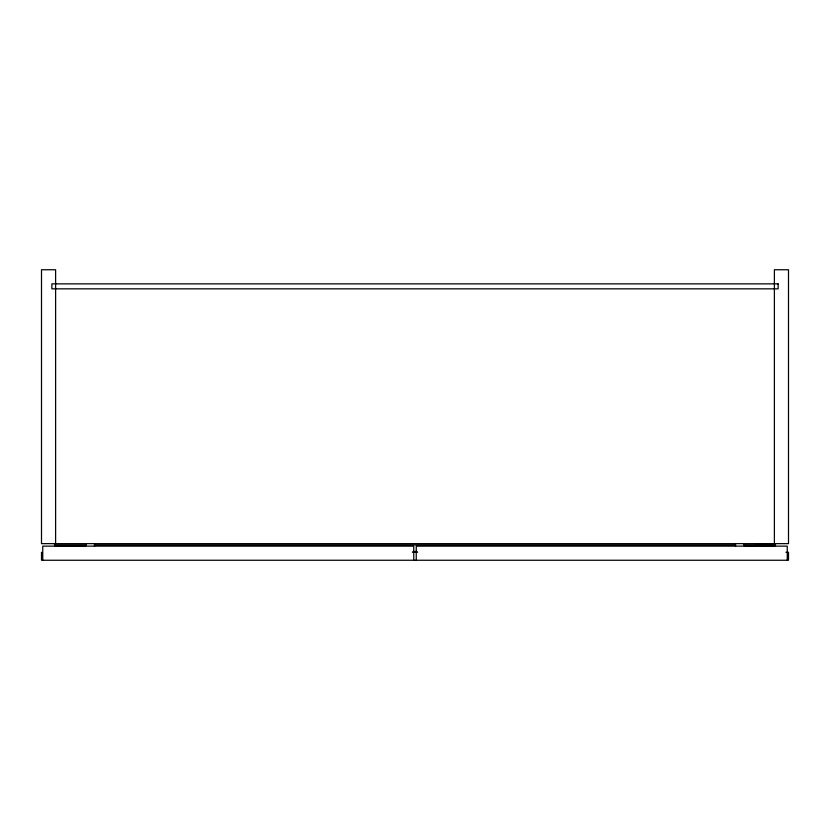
<?xml version="1.0" encoding="UTF-8"?>
<svg xmlns="http://www.w3.org/2000/svg" width="830" height="830" viewBox="0 0 830 830"><rect width="100%" height="100%" fill="white"/><g stroke="black" fill="none" stroke-linecap="round" stroke-linejoin="round"><path stroke-width="1.25" d="M774.795 545.756L775.594 544.957L743.535 544.957L744.344 545.756L774.795 545.756L774.795 544.957M755.725 543.847L772.128 543.847M94.475 544.957L735.525 544.957M55.205 545.756L85.656 545.756L86.465 544.957L54.407 544.957L55.205 545.756L55.205 544.957M413.06 551.483L416.94 551.483M412.406 552.282L417.594 552.282M785.906 552.282L788.5 552.282L788.5 560.25L41.5 560.25L41.5 552.282M787.255 560.25L787.255 546.14L416.245 546.14L416.245 560.25M774.39 543.65L774.39 269.75L788.5 269.75L788.5 543.65L41.5 543.65L41.5 269.75L55.61 269.75L55.61 543.65M735.525 543.702L735.525 546.296M413.755 560.25L413.755 546.14L42.745 546.14L42.745 560.25M94.475 543.702L94.475 546.296M778.125 283.86L51.875 283.86L51.875 288.84L778.125 288.84L778.125 283.86"/></g></svg>
